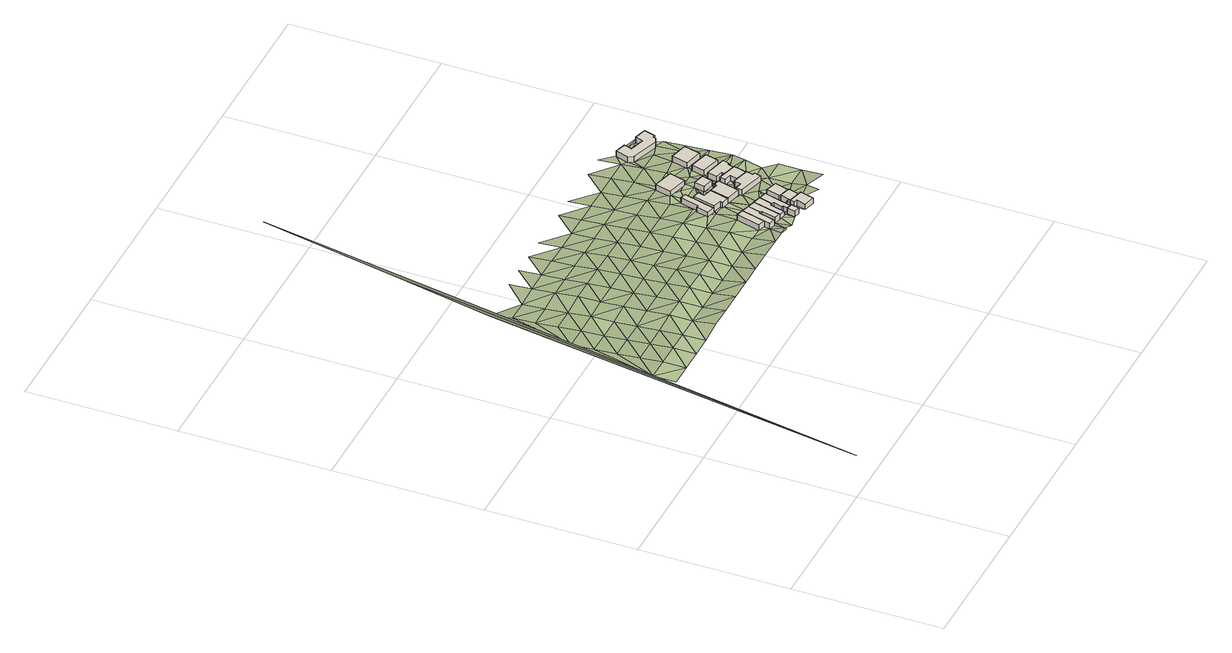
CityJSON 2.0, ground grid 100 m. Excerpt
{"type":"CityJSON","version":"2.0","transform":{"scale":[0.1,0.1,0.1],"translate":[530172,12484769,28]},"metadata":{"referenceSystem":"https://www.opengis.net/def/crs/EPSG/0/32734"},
"CityObjects":{
"building1":{"type":"Building","attributes":{"address":"9 Chamberlain Street Woodstock Cape Town","building":"house","building:levels":1,"building_height":4.1,"plus_code":"4FRW3F83+5FM","ground_height":45.45,"roof_height":49.55},"geometry":[{"type":"Solid","lod":"1","boundaries":[[[[0,1,2,3]],[[1,4,5,2]],[[4,6,7,5]],[[6,0,3,7]],[[3,2,5,7]],[[6,4,1,0]]]]}]},
"building2":{"type":"Building","attributes":{"address":"7 Chamberlain Street Woodstock Cape Town","building":"house","building:levels":1,"building_height":4.1,"plus_code":"4FRW3F83+5F9","ground_height":45.45,"roof_height":49.55},"geometry":[{"type":"Solid","lod":"1","boundaries":[[[[8,0,3,9]],[[0,6,7,3]],[[6,10,11,7]],[[10,12,13,11]],[[12,14,15,13]],[[14,16,17,15]],[[16,8,9,17]],[[9,3,7,11,13,15,17]],[[16,14,12,10,6,0,8]]]]}]},
"building3":{"type":"Building","attributes":{"address":"5 Chamberlain Street Woodstock Cape Town","building":"house","building:levels":1,"building_height":4.1,"plus_code":"4FRW3F83+5G3","ground_height":45.45,"roof_height":49.55},"geometry":[{"type":"Solid","lod":"1","boundaries":[[[[18,8,9,19]],[[8,16,17,9]],[[16,20,21,17]],[[20,22,23,21]],[[22,24,25,23]],[[24,18,19,25]],[[19,9,17,21,23,25]],[[24,22,20,16,8,18]]]]}]},
"building4":{"type":"Building","attributes":{"building":"yes","building:levels":1,"building_height":4.1,"plus_code":"4FRW3F83+4G5","ground_height":47.52,"roof_height":51.62},"geometry":[{"type":"Solid","lod":"1","boundaries":[[[[26,27,28,29]],[[27,30,31,28]],[[30,32,33,31]],[[32,26,29,33]],[[29,28,31,33]],[[32,30,27,26]]]]}]},
"building5":{"type":"Building","attributes":{"address":"3 Chamberlain Street Woodstock Cape Town","building":"house","building:levels":1,"building_height":4.1,"plus_code":"4FRW3F83+5G8","ground_height":45.49,"roof_height":49.59},"geometry":[{"type":"Solid","lod":"1","boundaries":[[[[34,18,19,35]],[[18,24,25,19]],[[24,36,37,25]],[[36,38,39,37]],[[38,40,41,39]],[[40,42,43,41]],[[42,34,35,43]],[[35,19,25,37,39,41,43]],[[42,40,38,36,24,18,34]]]]}]},
"building6":{"type":"Building","attributes":{"address":"8 Chamberlain Street Woodstock Cape Town","building":"house","building:levels":1,"building_height":4.1,"plus_code":"4FRW3F83+8GJ","ground_height":42.73,"roof_height":46.83},"geometry":[{"type":"Solid","lod":"1","boundaries":[[[[44,45,46,47]],[[45,48,49,46]],[[48,50,51,49]],[[50,52,53,51]],[[52,54,55,53]],[[54,44,47,55]],[[47,46,49,51,53,55]],[[54,52,50,48,45,44]]]]}]},
"building7":{"type":"Building","attributes":{"address":"1 Chamberlain Street Woodstock Cape Town","building":"house","building:levels":1,"building_height":4.1,"plus_code":"4FRW3F83+4HR","ground_height":45.49,"roof_height":49.59},"geometry":[{"type":"Solid","lod":"1","boundaries":[[[[34,42,43,35]],[[42,56,57,43]],[[56,58,59,57]],[[58,60,61,59]],[[60,62,63,61]],[[62,64,65,63]],[[64,66,67,65]],[[66,34,35,67]],[[35,43,57,59,61,63,65,67]],[[66,64,62,60,58,56,42,34]]]]}]},
"building8":{"type":"Building","attributes":{"address":"6 Chamberlain Street Salt River Cape Town","building":"house","building:levels":1,"building_height":4.1,"plus_code":"4FRW3F83+7GW","ground_height":43.73,"roof_height":47.83},"geometry":[{"type":"Solid","lod":"1","boundaries":[[[[68,69,70,71]],[[69,72,73,70]],[[72,74,75,73]],[[74,76,77,75]],[[76,78,79,77]],[[78,80,81,79]],[[80,82,83,81]],[[82,68,71,83]],[[71,70,73,75,77,79,81,83]],[[82,80,78,76,74,72,69,68]]]]}]},
"building9":{"type":"Building","attributes":{"address":"24 The Avenue Woodstock 7925 Cape Town","building":"house","building:levels":1,"building_height":4.1,"plus_code":"4FRW3F83+4H5","ground_height":47.52,"roof_height":51.62},"geometry":[{"type":"Solid","lod":"1","boundaries":[[[[84,85,86,87]],[[85,88,89,86]],[[88,90,91,89]],[[90,92,93,91]],[[92,94,95,93]],[[94,84,87,95]],[[87,86,89,91,93,95]],[[94,92,90,88,85,84]]]]}]},
"building10":{"type":"Building","attributes":{"address":"22 The Avenue Woodstock 7925 Cape Town","building":"house","building:levels":1,"building_height":4.1,"plus_code":"4FRW3F83+4JR","ground_height":45.49,"roof_height":49.59},"geometry":[{"type":"Solid","lod":"1","boundaries":[[[[96,97,98,99]],[[97,100,101,98]],[[100,102,103,101]],[[102,104,105,103]],[[104,106,107,105]],[[106,108,109,107]],[[108,96,99,109]],[[99,98,101,103,105,107,109]],[[108,106,104,102,100,97,96]]]]}]},
"building11":{"type":"Building","attributes":{"address":"4 Chamberlain Street Salt River Cape Town","building":"house","building:levels":1,"building_height":4.1,"plus_code":"4FRW3F83+7HM","ground_height":43.64,"roof_height":47.74},"geometry":[{"type":"Solid","lod":"1","boundaries":[[[[110,111,112,113]],[[111,114,115,112]],[[114,116,117,115]],[[116,118,119,117]],[[118,120,121,119]],[[120,110,113,121]],[[113,112,115,117,119,121]],[[120,118,116,114,111,110]]]]}]},
"building12":{"type":"Building","attributes":{"address":"20 The Avenue Woodstock 7925 Cape Town","building":"house","building:levels":1,"building_height":4.1,"plus_code":"4FRW3F83+5J6","ground_height":45.65,"roof_height":49.75},"geometry":[{"type":"Solid","lod":"1","boundaries":[[[[122,123,124,125]],[[123,126,127,124]],[[126,128,129,127]],[[128,130,131,129]],[[130,122,125,131]],[[125,124,127,129,131]],[[130,128,126,123,122]]]]}]},
"building13":{"type":"Building","attributes":{"address":"3 Salisbury Street Woodstock Cape Town","building":"house","building:levels":1,"building_height":4.1,"plus_code":"4FRW3F83+CH2","ground_height":41.35,"roof_height":45.45},"geometry":[{"type":"Solid","lod":"1","boundaries":[[[[132,133,134,135]],[[133,136,137,134]],[[136,138,139,137]],[[138,132,135,139]],[[135,134,137,139]],[[138,136,133,132]]]]}]},
"building14":{"type":"Building","attributes":{"building":"garage","building:levels":1,"building_height":4.1,"plus_code":"4FRW3F83+8HQ","ground_height":42.73,"roof_height":46.83},"geometry":[{"type":"Solid","lod":"1","boundaries":[[[[140,141,142,143]],[[141,144,145,142]],[[144,146,147,145]],[[146,140,143,147]],[[143,142,145,147]],[[146,144,141,140]]]]}]},
"building15":{"type":"Building","attributes":{"address":"18 The Avenue Salt River Cape Town","building":"house","building:levels":1,"building_height":4.1,"plus_code":"4FRW3F83+6JV","ground_height":44.16,"roof_height":48.26},"geometry":[{"type":"Solid","lod":"1","boundaries":[[[[148,149,150,151]],[[149,152,153,150]],[[152,154,155,153]],[[154,156,157,155]],[[156,158,159,157]],[[158,160,161,159]],[[160,162,163,161]],[[162,164,165,163]],[[164,148,151,165]],[[151,150,153,155,157,159,161,163,165]],[[164,162,160,158,156,154,152,149,148]]]]}]},
"building16":{"type":"Building","attributes":{"address":"16 The Avenue Salt River Cape Town","building":"house","building:levels":1,"building_height":4.1,"plus_code":"4FRW3F83+7MC","ground_height":43.64,"roof_height":47.74},"geometry":[{"type":"Solid","lod":"1","boundaries":[[[[166,167,168,169]],[[167,170,171,168]],[[170,172,173,171]],[[172,174,175,173]],[[174,176,177,175]],[[176,178,179,177]],[[178,166,169,179]],[[169,168,171,173,175,177,179]],[[178,176,174,172,170,167,166]]]]}]},
"building17":{"type":"Building","attributes":{"address":"14 The Avenue Salt River Cape Town","building":"house","building:levels":1,"building_height":4.1,"plus_code":"4FRW3F83+8M6","ground_height":42.98,"roof_height":47.08},"geometry":[{"type":"Solid","lod":"1","boundaries":[[[[180,181,182,183]],[[181,184,185,182]],[[184,186,187,185]],[[186,188,189,187]],[[188,190,191,189]],[[190,192,193,191]],[[192,194,195,193]],[[194,180,183,195]],[[183,182,185,187,189,191,193,195]],[[194,192,190,188,186,184,181,180]]]]}]},
"building18":{"type":"Building","attributes":{"building":"house","building:levels":1,"building_height":4.1,"plus_code":"4FRW3F83+9M3","ground_height":41.99,"roof_height":46.09},"geometry":[{"type":"Solid","lod":"1","boundaries":[[[[196,197,198,199]],[[197,200,201,198]],[[200,202,203,201]],[[202,196,199,203]],[[199,198,201,203]],[[202,200,197,196]]]]}]},
"building19":{"type":"Building","attributes":{"address":"1 Salisbury Street Woodstock Cape Town","building":"house","building:levels":1,"building_height":4.1,"plus_code":"4FRW3F83+CM5","ground_height":41,"roof_height":45.1},"geometry":[{"type":"Solid","lod":"1","boundaries":[[[[204,205,206,207]],[[205,208,209,206]],[[208,210,211,209]],[[210,204,207,211]],[[207,206,209,211]],[[210,208,205,204]]]]}]},
"building20":{"type":"Building","attributes":{"address":"9 Vine Road Woodstock Cape Town","building":"house","building:levels":1,"building_height":4.1,"plus_code":"4FRW3F83+GMF","ground_height":38.65,"roof_height":42.75},"geometry":[{"type":"Solid","lod":"1","boundaries":[[[[212,213,214,215]],[[213,216,217,214]],[[216,218,219,217]],[[218,220,221,219]],[[220,222,223,221]],[[222,224,225,223]],[[224,226,227,225]],[[226,228,229,227]],[[228,230,231,229]],[[230,232,233,231]],[[232,234,235,233]],[[234,212,215,235]],[[215,214,217,219,221,223,225,227,229,231,233,235]],[[234,232,230,228,226,224,222,220,218,216,213,212]]]]}]},
"terrain1":{"type":"TINRelief","geometry":[{"type":"CompositeSurface","lod":"1","boundaries":[[[236,237,238]],[[239,240,241]],[[238,242,236]],[[243,236,242]],[[244,236,243]],[[244,245,236]],[[242,238,246]],[[245,240,236]],[[238,247,246]],[[243,242,248]],[[241,249,239]],[[248,242,246]],[[244,243,250]],[[243,248,250]],[[251,245,244]],[[246,247,252]],[[244,250,251]],[[240,245,253]],[[247,254,252]],[[248,246,255]],[[245,251,253]],[[255,246,252]],[[256,250,248]],[[257,240,253]],[[248,255,256]],[[258,251,250]],[[240,257,259]],[[254,260,252]],[[259,261,240]],[[250,256,258]],[[262,253,251]],[[254,263,260]],[[252,264,255]],[[240,261,241]],[[251,258,262]],[[257,253,265]],[[264,256,255]],[[239,249,266]],[[264,252,260]],[[257,265,259]],[[265,253,262]],[[258,256,267]],[[268,260,263]],[[256,264,269]],[[259,270,261]],[[267,262,258]],[[270,259,265]],[[256,269,267]],[[241,261,271]],[[260,272,264]],[[273,260,268]],[[271,261,270]],[[274,265,262]],[[272,269,264]],[[262,267,275]],[[272,260,273]],[[274,262,275]],[[270,265,276]],[[267,269,277]],[[273,268,278]],[[279,269,272]],[[271,270,276]],[[265,274,276]],[[277,275,267]],[[269,279,277]],[[272,273,280]],[[278,281,273]],[[276,282,271]],[[283,274,275]],[[284,275,277]],[[280,273,281]],[[279,272,285]],[[271,282,286]],[[274,283,276]],[[283,275,284]],[[272,280,285]],[[287,277,279]],[[288,281,278]],[[289,282,276]],[[276,283,289]],[[279,285,287]],[[284,277,290]],[[280,281,291]],[[292,281,288]],[[289,293,282]],[[277,287,290]],[[283,284,294]],[[291,281,292]],[[295,285,280]],[[282,293,296]],[[294,289,283]],[[294,284,290]],[[280,291,295]],[[297,287,285]],[[298,293,289]],[[292,288,299]],[[298,289,294]],[[285,295,297]],[[300,290,287]],[[288,301,299]],[[291,292,302]],[[293,298,303]],[[287,297,300]],[[304,294,290]],[[291,302,295]],[[302,292,299]],[[293,303,305]],[[304,290,300]],[[298,294,306]],[[295,307,297]],[[302,307,295]],[[306,303,298]],[[308,299,301]],[[306,294,304]],[[297,309,300]],[[307,309,297]],[[301,310,308]],[[305,303,311]],[[302,299,312]],[[303,306,311]],[[304,300,313]],[[309,314,300]],[[312,299,308]],[[307,302,315]],[[304,313,306]],[[313,300,314]],[[302,312,315]],[[307,316,309]],[[308,310,317]],[[306,318,311]],[[318,306,313]],[[316,307,315]],[[314,309,319]],[[320,311,321]],[[312,308,322]],[[317,323,308]],[[321,311,318]],[[309,316,319]],[[324,313,314]],[[308,323,322]],[[325,315,312]],[[324,314,319]],[[318,313,326]],[[312,322,325]],[[315,327,316]],[[323,317,10]],[[321,318,326]],[[317,328,10]],[[313,324,326]],[[322,323,4]],[[316,327,319]],[[327,315,325]],[[4,323,10]],[[329,328,330]],[[10,328,329]],[[326,331,321]],[[4,1,322]],[[1,325,322]],[[332,324,319]],[[10,6,4]],[[327,333,319]],[[12,10,329]],[[321,331,334]],[[22,329,335]],[[324,332,326]],[[12,329,22]],[[332,319,333]],[[336,327,325]],[[325,1,337]],[[338,22,335]],[[22,14,12]],[[325,337,336]],[[339,331,326]],[[335,32,338]],[[340,22,338]],[[341,333,327]],[[22,16,14]],[[326,332,339]],[[327,336,342]],[[22,20,16]],[[0,337,1]],[[343,338,32]],[[341,327,342]],[[334,331,344]],[[32,30,343]],[[337,345,336]],[[331,339,344]],[[332,333,346]],[[337,347,345]],[[0,348,337]],[[343,30,349]],[[341,350,333]],[[0,8,348]],[[58,343,349]],[[347,337,348]],[[30,27,349]],[[341,342,351]],[[343,58,352]],[[352,40,343]],[[346,339,332]],[[60,58,349]],[[27,26,88]],[[346,333,350]],[[349,27,353]],[[345,347,354]],[[351,48,341]],[[56,352,58]],[[348,355,347]],[[40,352,42]],[[88,353,27]],[[356,8,18]],[[352,56,42]],[[348,8,357]],[[350,341,48]],[[90,88,92]],[[353,88,85]],[[356,357,8]],[[353,85,106]],[[354,45,345]],[[18,34,356]],[[344,339,358]],[[359,339,346]],[[360,357,356]],[[106,361,353]],[[362,350,48]],[[363,128,106]],[[350,362,346]],[[344,358,364]],[[72,45,354]],[[358,339,359]],[[360,68,357]],[[360,356,365]],[[365,356,34]],[[362,48,45]],[[361,106,128]],[[128,363,130]],[[69,366,72]],[[367,68,360]],[[366,69,68]],[[361,128,126]],[[360,365,368]],[[346,136,359]],[[369,34,361]],[[346,362,136]],[[45,370,362]],[[68,367,366]],[[72,140,45]],[[34,369,365]],[[367,371,366]],[[72,366,140]],[[369,361,126]],[[45,140,370]],[[372,368,365]],[[114,371,367]],[[114,367,116]],[[371,140,366]],[[370,373,362]],[[372,111,368]],[[369,126,123]],[[374,359,136]],[[375,84,376]],[[123,122,375]],[[377,358,359]],[[376,84,378]],[[379,371,114]],[[372,380,381]],[[140,373,370]],[[382,365,369]],[[111,372,383]],[[381,383,372]],[[374,136,384]],[[114,111,379]],[[377,359,374]],[[375,385,123]],[[136,386,384]],[[369,123,382]],[[375,376,385]],[[140,387,373]],[[172,379,111]],[[172,111,383]],[[388,383,381]],[[172,389,379]],[[381,390,388]],[[391,387,379]],[[379,389,391]],[[358,377,392]],[[123,385,393]],[[387,394,373]],[[123,393,382]],[[394,386,373]],[[387,391,395]],[[389,395,391]],[[396,389,172]],[[397,384,386]],[[398,374,384]],[[396,172,170]],[[394,387,399]],[[399,387,395]],[[393,162,382]],[[162,148,164]],[[384,397,398]],[[385,376,400]],[[401,377,374]],[[402,148,162]],[[386,394,403]],[[393,385,400]],[[399,404,394]],[[376,405,400]],[[386,403,397]],[[377,401,392]],[[162,393,406]],[[407,148,402]],[[401,374,398]],[[395,186,399]],[[404,403,394]],[[162,406,402]],[[407,184,181]],[[408,393,400]],[[408,406,393]],[[397,205,398]],[[399,186,409]],[[397,403,205]],[[402,410,407]],[[404,411,403]],[[410,184,407]],[[406,410,402]],[[398,412,401]],[[398,413,412]],[[404,196,411]],[[414,403,411]],[[186,184,415]],[[398,205,416]],[[413,398,416]],[[417,401,412]],[[417,418,401]],[[409,186,415]],[[410,415,184]],[[411,196,414]],[[409,415,196]],[[416,205,204]],[[419,414,196]],[[416,420,413]],[[415,419,196]],[[421,417,220]],[[419,204,414]],[[422,220,218]],[[204,420,416]],[[218,216,422]],[[419,423,204]],[[422,213,220]],[[421,220,424]],[[422,216,213]],[[420,204,425]],[[423,425,204]],[[220,213,424]],[[420,425,426]],[[427,426,428]],[[429,424,213]]]}]}
},
"vertices":[
[2104,1649,183],[2055,1662,183],[2055,1662,224],[2104,1649,224],[2011,1504,183],[2011,1504,224],[2061,1490,183],[2061,1490,224],
[2158,1633,183],[2158,1633,224],[2048,1447,183],[2048,1447,224],[2092,1435,183],[2092,1435,224],[2123,1547,183],[2123,1547,224],[2133,1544,183],[2133,1544,224],
[2209,1619,183],[2209,1619,224],[2143,1541,183],[2143,1541,224],[2117,1440,183],[2117,1440,224],[2159,1429,183],[2159,1429,224],
[2236,1337,204],[2250,1391,204],[2250,1391,245],[2236,1337,245],[2209,1402,204],[2209,1402,245],[2194,1348,204],[2194,1348,245],
[2264,1606,183],[2264,1606,224],[2156,1426,183],[2156,1426,224],[2195,1415,183],[2195,1415,224],[2224,1517,183],[2224,1517,224],[2238,1514,183],[2238,1514,224],
[2092,1832,156],[2151,2044,156],[2151,2044,197],[2092,1832,197],[2112,2054,156],[2112,2054,197],[2076,1927,156],[2076,1927,197],[2063,1931,156],[2063,1931,197],[2039,1848,156],[2039,1848,197],
[2250,1509,183],[2250,1509,224],[2231,1444,183],[2231,1444,224],[2242,1441,183],[2242,1441,224],[2235,1414,183],[2235,1414,224],[2265,1406,183],[2265,1406,224],[2317,1591,183],[2317,1591,224],
[2236,1914,166],[2174,1930,166],[2174,1930,207],[2236,1914,207],[2186,1972,166],[2186,1972,207],[2140,1984,166],[2140,1984,207],[2100,1832,166],[2100,1832,207],[2157,1816,166],[2157,1816,207],[2152,1799,166],[2152,1799,207],[2201,1786,166],[2201,1786,207],
[2387,1390,204],[2288,1417,204],[2288,1417,245],[2387,1390,245],[2278,1387,204],[2278,1387,245],[2303,1381,204],[2303,1381,245],[2285,1318,204],[2285,1318,245],[2362,1297,204],[2362,1297,245],
[2387,1390,183],[2412,1479,183],[2412,1479,224],[2387,1390,224],[2404,1481,183],[2404,1481,224],[2337,1501,183],[2337,1501,224],[2319,1436,183],[2319,1436,224],[2295,1442,183],[2295,1442,224],[2288,1417,183],[2288,1417,224],
[2305,1762,165],[2343,1908,165],[2343,1908,206],[2305,1762,206],[2302,1918,165],[2302,1918,206],[2298,1900,165],[2298,1900,206],[2240,1915,165],[2240,1915,206],[2207,1787,165],[2207,1787,206],
[2404,1481,185],[2431,1574,185],[2431,1574,226],[2404,1481,226],[2352,1598,185],[2352,1598,226],[2326,1504,185],[2326,1504,226],[2337,1501,185],[2337,1501,226],
[2295,2109,142],[2324,2216,142],[2324,2216,183],[2295,2109,183],[2189,2253,142],[2189,2253,183],[2160,2146,142],[2160,2146,183],
[2284,2039,156],[2266,1969,156],[2266,1969,197],[2284,2039,197],[2341,1950,156],[2341,1950,197],[2359,2020,156],[2359,2020,197],
[2489,1787,170],[2407,1810,170],[2407,1810,211],[2489,1787,211],[2375,1818,170],[2375,1818,211],[2362,1771,170],[2362,1771,211],[2317,1783,170],[2317,1783,211],[2306,1742,170],[2306,1742,211],[2483,1693,170],[2483,1693,211],[2495,1738,170],[2495,1738,211],[2477,1743,170],[2477,1743,211],
[2489,1787,165],[2513,1878,165],[2513,1878,206],[2489,1787,206],[2430,1901,165],[2430,1901,206],[2381,1915,165],[2381,1915,206],[2371,1875,165],[2371,1875,206],[2420,1864,165],[2420,1864,206],[2407,1810,165],[2407,1810,206],
[2513,1878,158],[2525,1923,158],[2525,1923,199],[2513,1878,199],[2537,1921,158],[2537,1921,199],[2550,1968,158],[2550,1968,199],[2404,2005,158],[2404,2005,199],[2385,1938,158],[2385,1938,199],[2434,1927,158],[2434,1927,199],[2430,1901,158],[2430,1901,199],
[2576,2090,148],[2447,2126,148],[2447,2126,189],[2576,2090,189],[2423,2040,148],[2423,2040,189],[2552,2003,148],[2552,2003,189],
[2613,2245,138],[2493,2275,138],[2493,2275,179],[2613,2245,179],[2465,2164,138],[2465,2164,179],[2585,2135,138],[2585,2135,179],
[2691,2540,115],[2609,2564,115],[2609,2564,156],[2691,2540,156],[2592,2511,115],[2592,2511,156],[2494,2541,115],[2494,2541,156],[2510,2594,115],[2510,2594,156],[2436,2617,115],[2436,2617,156],[2409,2528,115],[2409,2528,156],[2427,2494,115],[2427,2494,156],[2613,2433,115],[2613,2433,156],[2647,2447,115],[2647,2447,156],[2653,2467,115],[2653,2467,156],[2668,2463,115],[2668,2463,156],
[420,1507,186],[420,1357,186],[570,1357,189],[9,6,316],[570,2107,137],[720,2707,75],[570,1507,189],[570,1657,173],[570,1807,158],[570,1957,147],[720,1507,188],[720,1357,188],[720,1657,174],[870,3307,53],[720,1807,159],[720,1957,148],[870,1507,185],[720,2107,139],[870,1357,185],[870,1657,172],[870,1807,160],[720,2257,123],[870,1957,149],[720,2407,111],[1021,1507,185],[720,2557,102],[870,2107,145],[1021,1357,206],[1021,1657,185],[870,2257,128],[1130,4355,10],[1021,1957,160],[1171,1357,206],[1021,1807,172],[870,2407,112],[870,2557,102],[1171,1657,183],[1171,1507,183],[1021,2257,145],[1021,2107,151],[1021,2407,127],[1171,1957,158],[1321,1357,206],[1171,1807,171],[1321,1657,183],[1321,1507,183],[1021,2557,112],[1171,2257,141],[1171,2107,151],[1321,1807,171],[1021,2707,102],[1321,1957,158],[1471,1357,208],[1171,2407,124],[1321,2107,151],[1471,1657,180],[1471,1507,180],[1171,2557,115],[1321,2257,141],[1471,1807,170],[1171,2707,104],[1471,1957,158],[1321,2407,124],[1621,1507,180],[1471,2107,151],[1621,1357,207],[1621,1657,180],[1321,2557,115],[1471,2257,139],[1321,2707,104],[1471,2407,123],[1621,1807,169],[1772,1507,181],[1621,1957,160],[1772,1357,205],[1471,2557,114],[1772,1657,181],[1621,2257,137],[1621,2107,152],[1772,1807,169],[1772,1957,164],[1922,1357,205],[1621,2407,123],[1772,2107,154],[1471,2707,104],[1621,2557,115],[1922,1657,183],[1922,1507,183],[1772,2257,139],[1922,1807,172],[1772,2407,125],[1922,1957,167],[2015,1355,203],[2072,1357,203],[2061,1345,203],[1772,2557,115],[1922,2257,138],[1922,2107,154],[1772,2707,102],[2111,1332,203],[2039,1848,174],[2072,1807,174],[2156,1426,204],[1922,2407,129],[2159,1429,204],[2072,1957,168],[2063,1931,168],[2195,1415,204],[1922,2557,116],[2092,1832,174],[2072,2257,143],[2100,1832,174],[2152,1799,176],[2235,1414,204],[2072,2107,156],[2076,1927,168],[2222,1507,183],[2265,1406,204],[2140,1984,168],[2157,1816,176],[2222,1657,183],[2201,1786,176],[2072,2557,114],[2072,2407,128],[2207,1787,176],[2317,1591,185],[2160,2146,156],[2319,1436,185],[1922,2707,103],[2306,1742,177],[2222,1957,166],[2240,1915,166],[2305,1762,177],[2372,1657,185],[2222,2107,156],[2266,1969,166],[2317,1783,177],[2295,2109,156],[2222,2407,129],[2412,1479,185],[2524,1410,198],[2222,2557,115],[2510,1325,198],[2341,1950,165],[2362,1771,177],[2375,1818,177],[2483,1693,180],[2371,1875,177],[2222,2257,142],[2522,1507,180],[2324,2216,143],[2359,2020,165],[2420,1864,177],[2385,1938,165],[2407,1810,177],[2372,1957,165],[2222,2707,102],[2522,1657,180],[2372,2107,154],[2404,2005,165],[2434,1927,165],[2372,2257,143],[2372,2407,130],[2423,2040,154],[2673,1507,180],[2372,2557,117],[2522,1807,170],[2465,2164,148],[2447,2126,154],[2661,1361,198],[2607,1739,170],[2513,1878,170],[2673,1657,180],[2552,2003,158],[2643,1862,170],[2522,2107,148],[2409,2528,117],[2427,2494,117],[2585,2135,148],[2673,1957,158],[2522,2407,127],[2436,2617,117],[2372,2707,104],[2673,2107,148],[2613,2433,127],[2477,2628,115],[2522,2557,115],[2673,2257,138],[2648,2573,115],[2673,2407,127],[2647,2447,127],[2653,2467,127],[2668,2463,127],[2673,2557,115]
]}
